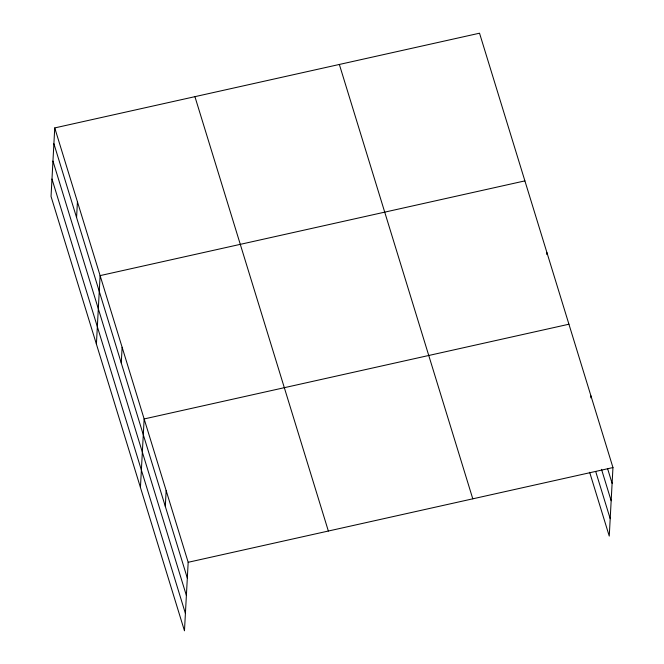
<?xml version="1.0" encoding="UTF-8"?>
<svg xmlns="http://www.w3.org/2000/svg" width="664" height="664" viewBox="0 0 664 664"><rect width="100%" height="100%" fill="white"/><g stroke="black" fill="none" stroke-linecap="round" stroke-linejoin="round"><path stroke-width="1" d="M54.747 127.92L51.037 196.436L184.468 630.8L188.178 562.292L54.747 127.92L479.532 33.2L612.963 467.564L609.253 536.08L589.649 472.262M76.576 217.535L77.431 201.765M96.404 344.118L100.115 275.61L524.9 180.882M121.271 363.05L122.126 347.28M140.436 487.459L144.146 418.951L568.932 324.223M165.303 506.391L166.158 490.621M546.812 254.528L546.912 252.552M590.836 397.869L590.943 395.893M188.178 562.292L612.963 467.564M607.585 468.61L612.108 483.334M601.518 469.324L611.162 500.739M595.716 471.548L610.191 518.675M339.354 64.458L472.785 498.822M194.925 96.662L328.356 531.026M53.892 143.698L187.323 578.062M52.954 161.103L186.376 595.467M51.983 179.031L185.405 613.395"/></g></svg>
